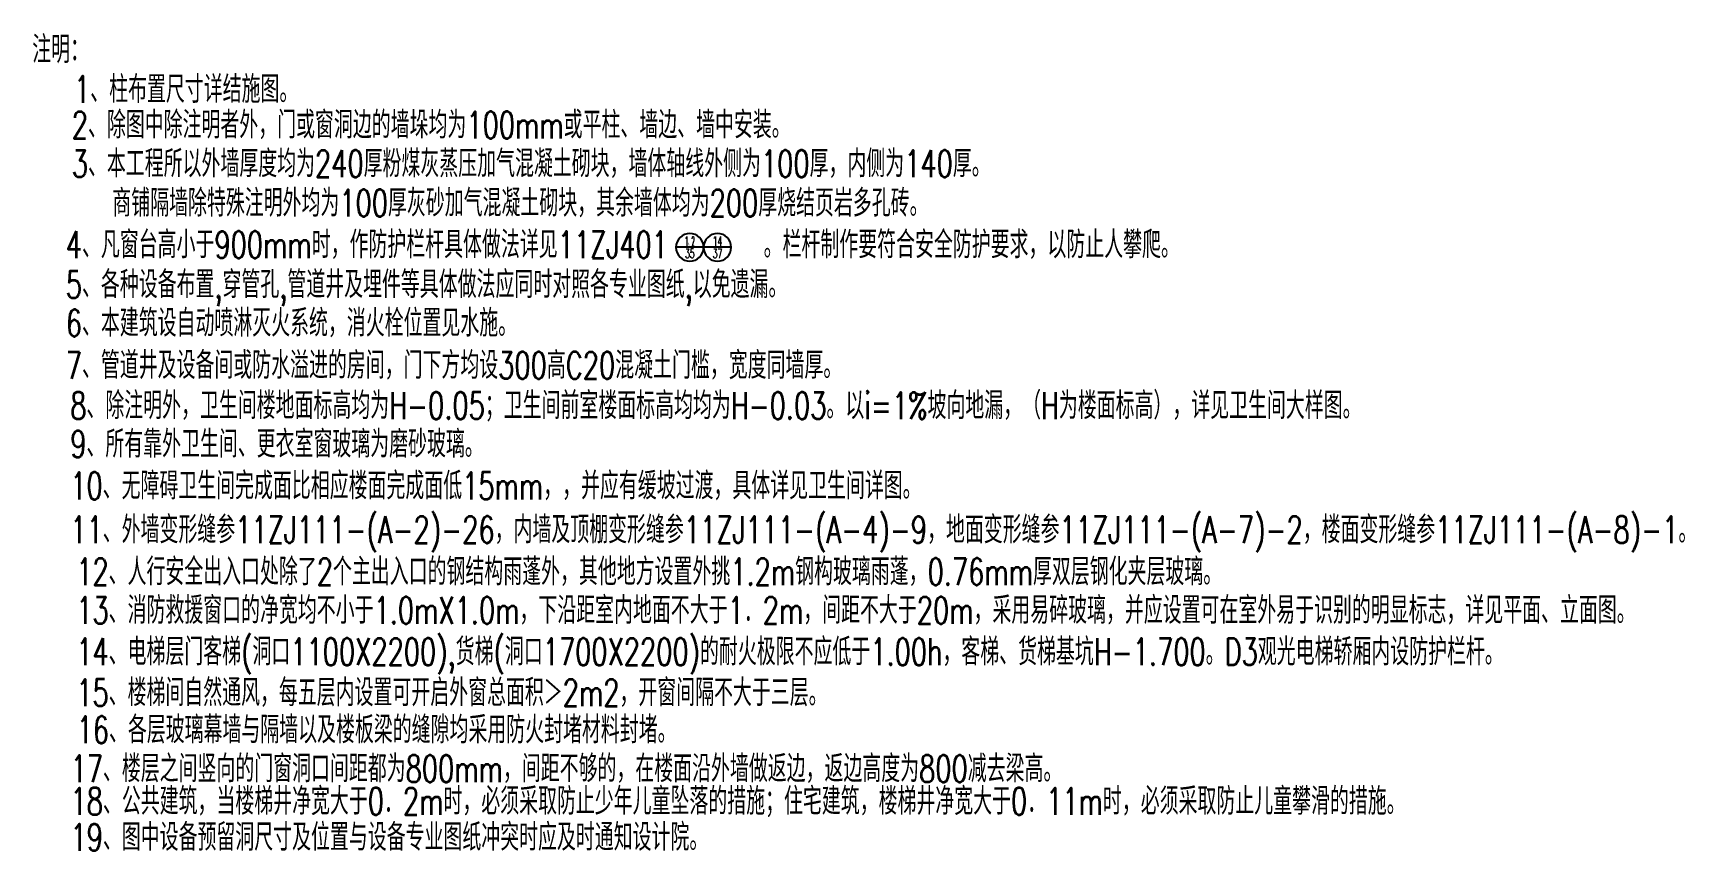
# Model space of a CAD drawing. Extents: x -737978 to 768813, y -372247 to 1140308.
# Drawn here: x -111322 to -77093, y -192767 to -175821 of the extents above; entities that cross this region are included whole.
import ezdxf
from ezdxf.enums import TextEntityAlignment as Align

# ---------------------------------------------------------------- set-up
doc = ezdxf.new("R2010")
doc.units = 0
doc.header["$LTSCALE"] = 1000
doc.header["$MEASUREMENT"] = 0
doc.layers.get('0').update_dxf_attribs({"linetype": 'CONTINUOUS'})
doc.layers.add('PUB_TEXT', color=7, linetype='CONTINUOUS')
doc.styles.add('COMP', font='complex', dxfattribs={"bigfont": 'hztxt'})
doc.styles.add('HZTXT', font='TXT', dxfattribs={"bigfont": 'HZTXT'})

# ---------------------------------------------------------------- blocks, each defined once
blk = doc.blocks.new('_INDEX')
blk.add_line((-0.5, 0), (0.5, 0))
blk.add_circle((0, 0), 0.5)
at = {"style": 'COMP'}
for tag, width, p, p2 in [('1', 2.333333, (-0.17, 0.05), (0.17, 0.05)), ('-', 1.166667, (-0.17, -0.39), (0.17, -0.39))]:
    blk.add_attdef(tag, text='', height=0.34, dxfattribs=dict(at, width=width)).set_placement(p, p2, align=Align.FIT)

msp = doc.modelspace()

# ---------------------------------------------------------------- block references
at = {"layer": 'PUB_TEXT'}
ref = msp.add_blockref('_INDEX', (-97713.2, -180260.4), dxfattribs=dict(at, xscale=-572.7272727274161, yscale=572.7272727272517, zscale=572.7272727272729))
ref.add_attrib('1', '1、2', dxfattribs={"layer": '0', "height": 194.73, "style": 'COMP', "width": 0.42}).set_placement((-97810.6, -180231.8), (-97615.8, -180231.8), align=Align.FIT)
ref.add_attrib('-', '35', dxfattribs={"layer": '0', "height": 194.73, "style": 'COMP', "width": 0.636364}).set_placement((-97810.6, -180483.8), (-97615.8, -180483.8), align=Align.FIT)
ref = msp.add_blockref('_INDEX', (-97140.5, -180260.4), dxfattribs=dict(at, xscale=-572.7272727274161, yscale=572.7272727272517, zscale=572.7272727272729))
ref.add_attrib('1', '14', dxfattribs={"layer": '0', "height": 194.73, "style": 'COMP', "width": 0.677419}).set_placement((-97237.8, -180231.8), (-97043.1, -180231.8), align=Align.FIT)
ref.add_attrib('-', '37', dxfattribs={"layer": '0', "height": 194.73, "style": 'COMP', "width": 0.636364}).set_placement((-97237.8, -180483.8), (-97043.1, -180483.8), align=Align.FIT)

# ---------------------------------------------------------------- texts
at = {"layer": 'PUB_TEXT', "style": 'HZTXT', "width": 0.7}
for s, p in [('注明：', (-111338.2, -176441.4)), ('1、柱布置尺寸详结施图。', (-110472.2, -177266.1)), ('2、除图中除注明者外，门或窗洞边的墙垛均为100mm或平柱、墙边、墙中安装。', (-110519.1, -178003.9)), ('3、本工程所以外墙厚度均为240厚粉煤灰蒸压加气混凝土砌块，墙体轴线外侧为100厚，内侧为140厚。', (-110519.1, -178807.4)), ('商铺隔墙除特殊注明外均为100厚灰砂加气混凝土砌块，其余墙体均为200厚烧结页岩多孔砖。', (-109679, -179623.2)), ('  4、凡窗台高小于900mm时，作防护栏杆具体做法详见11ZJ401    。栏杆制作要符合安全防护要求，以防止人攀爬。', (-111342.2, -180485.7)), ('  5、各种设备布置,穿管孔,管道井及埋件等具体做法应同时对照各专业图纸,以免遗漏。', (-111342.2, -181311.3)), ('  6、本建筑设自动喷淋灭火系统，消火栓位置见水施。', (-111342.2, -182109.6)), ('  7、管道井及设备间或防水溢进的房间，门下方均设300高C20混凝土门槛，宽度同墙厚。', (-111342.2, -182984.7)), ('8、除注明外，卫生间楼地面标高均为H-0.05；卫生间前室楼面标高均均为H-0.03。以i=1%%%坡向地漏，（H为楼面标高），详见卫生间大样图。', (-110550.9, -183819.1)), ('9、所有靠外卫生间、更衣室窗玻璃为磨砂玻璃。', (-110550.9, -184616.5)), ('10、无障碍卫生间完成面比相应楼面完成面低15mm，，并应有缓坡过渡，具体详见卫生间详图。', (-110550.9, -185481.9)), ('11、外墙变形缝参11ZJ111-(A-2)-26，内墙及顶棚变形缝参11ZJ111-(A-4)-9，地面变形缝参11ZJ111-(A-7)-2，楼面变形缝参11ZJ111-(A-8)-1。', (-110549.5, -186391.4)), (' 12、人行安全出入口处除了2个主出入口的钢结构雨蓬外，其他地方设置外挑1.2m钢构玻璃雨蓬，0.76mm厚双层钢化夹层玻璃。', (-110776.2, -187261.9)), (' 13、消防救援窗口的净宽均不小于1.0mX1.0m，下沿距室内地面不大于1．2m，间距不大于20m，采用易碎玻璃，并应设置可在室外易于识别的明显标志，详见平面、立面图。', (-110776.2, -188060)), (' 14、电梯层门客梯(洞口1100X2200),货梯(洞口1700X2200)的耐火极限不应低于1.00h，客梯、货梯基坑H-1.700。D3观光电梯轿厢内设防护栏杆。', (-110776.2, -188920.3)), (' 15、楼梯间自然通风，每五层内设置可开启外窗总面积＞2m2，开窗间隔不大于三层。', (-110776.2, -189766.3)), (' 16、各层玻璃幕墙与隔墙以及楼板梁的缝隙均采用防火封堵材料封堵。', (-110769.7, -190536.2)), ('17、楼层之间竖向的门窗洞口间距都为800mm，间距不够的，在楼面沿外墙做返边，返边高度为800减去梁高。', (-110545.9, -191342.3)), ('18、公共建筑，当楼梯井净宽大于0．2m时，必须采取防止少年儿童坠落的措施；住宅建筑，楼梯井净宽大于0．11m时，必须采取防止儿童攀滑的措施。', (-110545.9, -192015.8)), ('19、图中设备预留洞尺寸及位置与设备专业图纸冲突时应及时通知设计院。', (-110545.9, -192762.3))]:
    msp.add_text(s, height=560, dxfattribs=at).set_placement(p)

doc.saveas('drawing.dxf')
